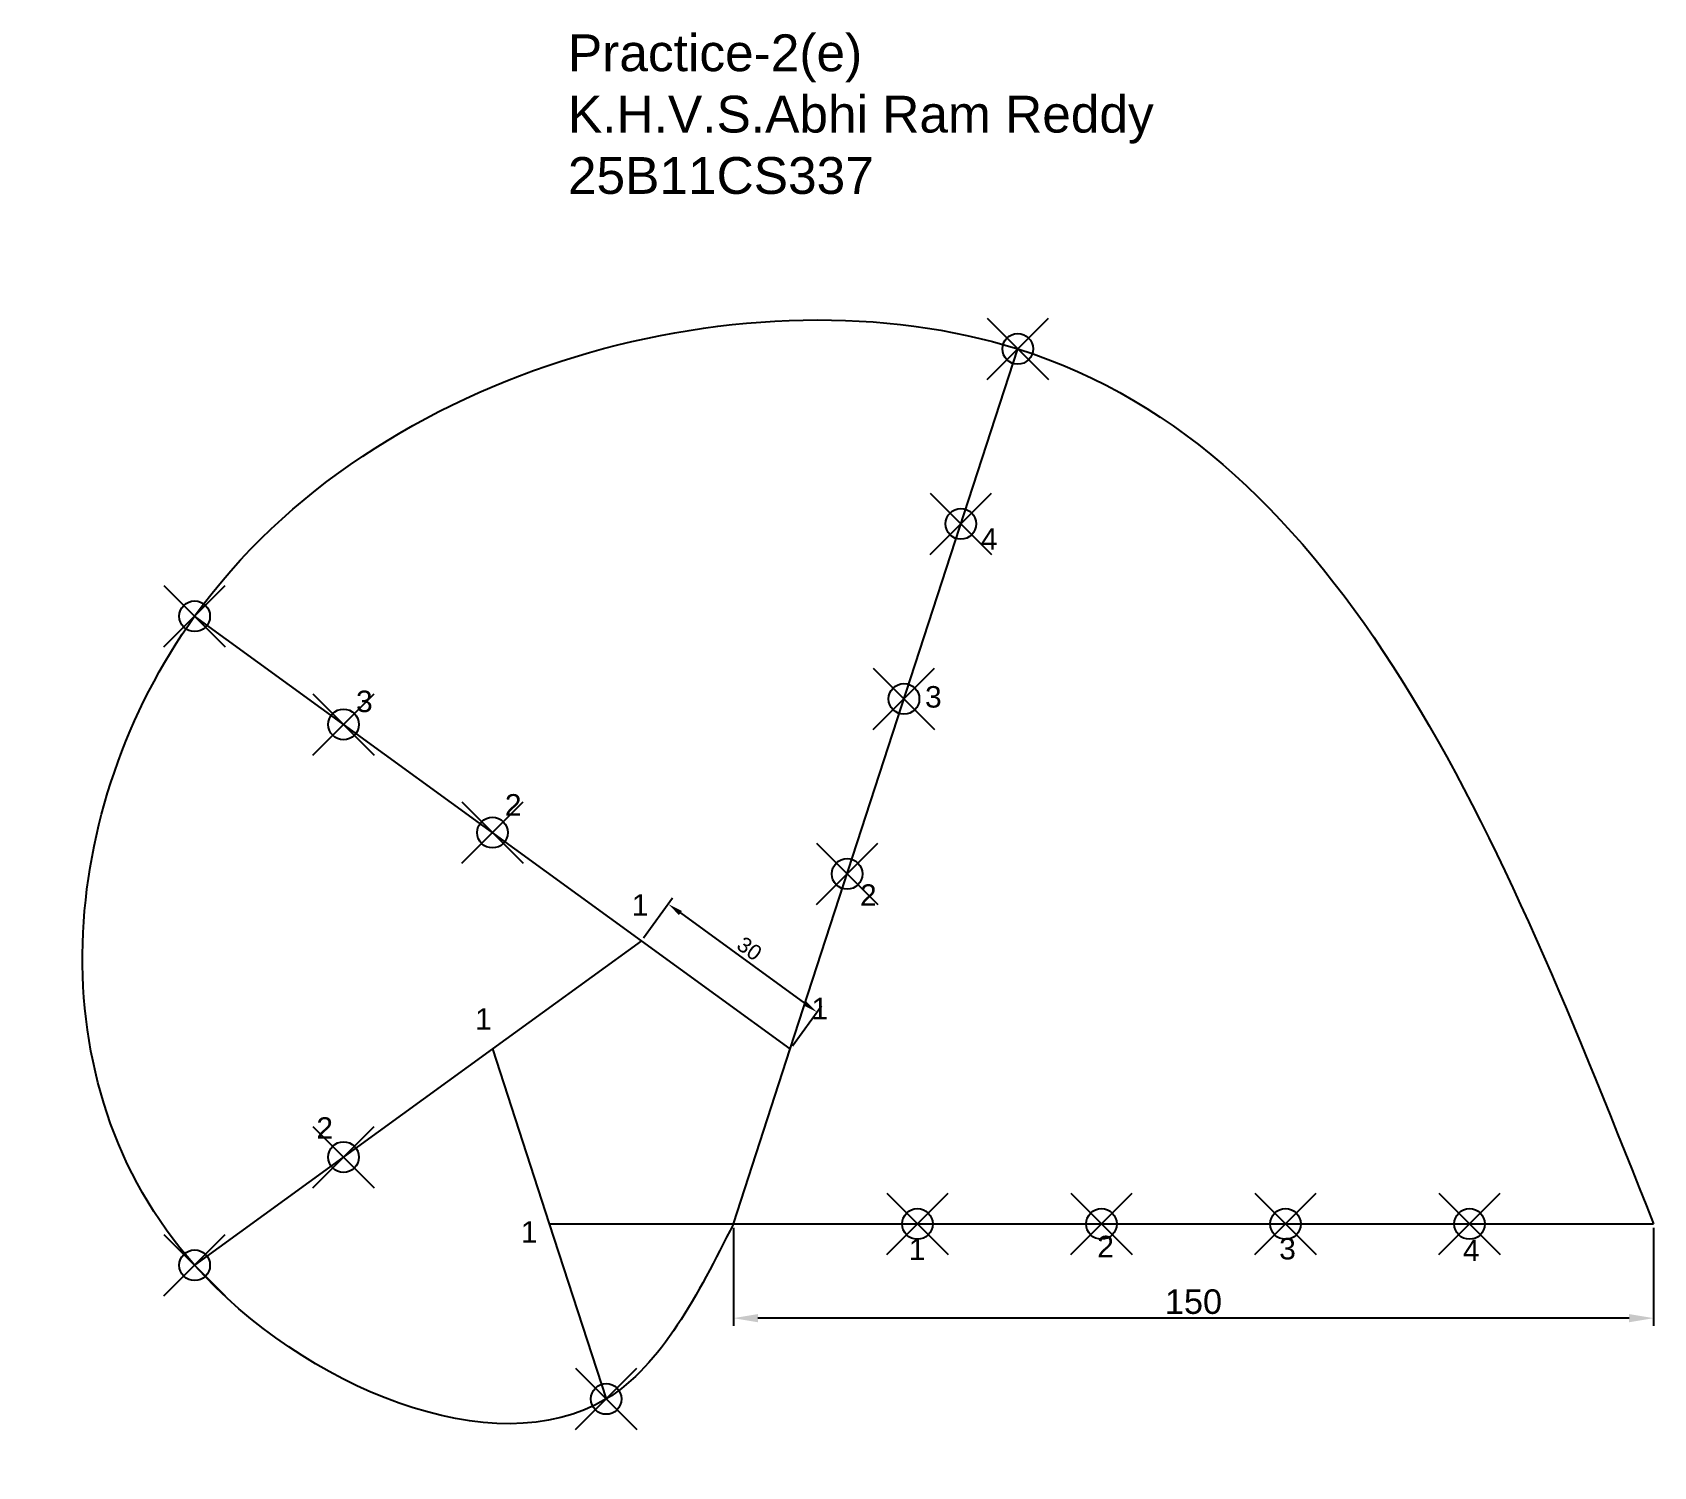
# Model space of a CAD drawing. Header units: millimetres. Extents: x 1866 to 2130, y 961 to 1194.
import ezdxf

# ---------------------------------------------------------------- set-up
doc = ezdxf.new("R2010")
doc.units = ezdxf.units.MM
doc.header["$PDMODE"] = 35
doc.header["$PDSIZE"] = 5
doc.styles.get("Standard").update_dxf_attribs({"font": 'arial.ttf'})
doc.dimstyles.new('ISO-25', dxfattribs={"dimtxt": 4, "dimasz": 4, "dimexe": 1.25, "dimexo": 0.625, "dimtad": 1, "dimdec": 0, "dimtxsty": 'Standard', "dimcen": 2.5, "dimadec": 0, "dimazin": 0, "dimtfac": 1, "dimtdec": 0, "dimtmove": 0, "dimatfit": 3, "dimfxl": 1, "dimarcsym": 0})

# ---------------------------------------------------------------- blocks, each defined once
blk = doc.blocks.new('*D6')
at = {"color": 0, "lineweight": -2, "transparency": 16777216}
for p, q in [((1980.346388116837, 999.6157071664547), (1980.346388116837, 983.6356437777232)), ((2130.346388116837, 999.6157071664546), (2130.346388116837, 983.6356437777232)), ((2126.346388116837, 984.8856437777232), (1984.346388116837, 984.8856437777232))]:
    blk.add_line(p, q, dxfattribs=at)
at = {"color": 0, "transparency": 16777216}
for points in [[(1984.346388116837, 985.5523104443898), (1984.346388116837, 984.2189771110566), (1980.346388116837, 984.8856437777232)], [(2126.346388116837, 985.5523104443898), (2126.346388116837, 984.2189771110566), (2130.346388116837, 984.8856437777232)]]:
    blk.add_solid(points, dxfattribs=at)
at = {"layer": 'Defpoints', "color": 0, "transparency": 16777216}
for p in [(1980.346388116837, 1000.240707166455), (2130.346388116837, 1000.240707166455), (1980.346388116837, 984.8856437777232)]:
    blk.add_point(p, dxfattribs=at)
at = {"color": 0, "transparency": 16777216, "insert": (2055.346388116837, 987.55293572861), "char_height": 4, "attachment_point": 5}
blk.add_mtext('150', dxfattribs=at)

msp = doc.modelspace()

# ---------------------------------------------------------------- linework, layer by layer
for p, q in [((1989.616897948086, 1028.77240265531), (2026.698937273079, 1142.899184610728)), ((1965.346388116837, 1046.405960224084), (1892.534858623092, 1099.306632930406)), ((1965.71375389952, 1046.911595845568), (1970.440757664022, 1053.417758365027)), ((1971.728568584593, 1050.937023991327), (1991.953993443967, 1036.242392684016)), ((1965.346388116837, 1046.405960224084), (1941.075878285589, 1028.772402655309)), ((1989.616897948086, 1028.772402655309), (1965.346388116837, 1046.405960224084)), ((1989.984263730768, 1029.278038276794), (1994.71126749527, 1035.784200796253)), ((1941.075878285589, 1028.772402655309), (1892.534858623092, 993.5052875177607)), ((1941.075878285589, 1028.772402655309), (1950.346388116837, 1000.240707166455)), ((1980.346388116837, 1000.240707166455), (1989.616897948086, 1028.772402655309)), ((1950.346388116837, 1000.240707166455), (1959.616897948086, 971.7090116776002)), ((1950.346388116837, 1000.240707166455), (1980.346388116837, 1000.240707166455)), ((1980.346388116837, 1000.240707166455), (2130.346388116837, 1000.240707166455))]:
    msp.add_line(p, q)
msp.add_spline([(1980.346388116837, 1000.240707166455), (1959.616897948086, 971.7090116776003), (1892.534858623092, 993.5052875177607), (1892.534858623092, 1099.306632930406), (2026.69893727308, 1142.899184610728), (2130.346388116837, 1000.240707166455)], degree=3)
for p in [(2026.69893727308, 1142.899184610728), (2017.428427441831, 1114.367489121873), (1892.534858623092, 1099.306632930406), (2008.157917610582, 1085.835793633019), (1916.80536845434, 1081.673075361632), (1941.075878285588, 1064.039517792858), (1998.887407779334, 1057.304098144164), (1916.80536845434, 1011.138845086535), (2010.346388116837, 1000.240707166455), (2040.346388116837, 1000.240707166455), (2070.346388116837, 1000.240707166455), (2100.346388116837, 1000.240707166455), (1892.534858623092, 993.5052875177607), (1959.616897948086, 971.7090116776003)]:
    msp.add_point(p)
for points in [[(1971.973479106382, 1051.27411440565), (1971.483658062805, 1050.599933577004), (1969.706026098656, 1052.406487122058)], [(1992.198903965756, 1036.579483098339), (1991.709082922179, 1035.905302269693), (1993.976535929904, 1034.772929553284)]]:
    msp.add_solid(points)

# ---------------------------------------------------------------- texts
for s, p in [('3', (1918.837438504601, 1083.689656030952)), ('3', (2011.586330642244, 1084.424073375033)), ('2', (1943.097430958658, 1066.813765276909)), ('2', (2000.983812380081, 1052.108539199917)), ('1', (1963.785154585064, 1050.492762757479)), ('1', (1993.07685333303, 1033.616872764343)), ('1', (1938.247239889977, 1031.906756815082)), ('2', (1912.369909208058, 1014.133212904633)), ('1', (2008.937196498756, 994.3408067439968)), ('2', (2039.66652451486, 994.8180703112928)), ('3', (2069.317629616005, 994.4590082878235)), ('4', (2099.262400331319, 994.1831346821361))]:
    msp.add_text(s, height=3.5).set_placement(p)
msp.add_text('30', height=2.5, rotation=323.9999999999998).set_placement((1980.671583635184, 1045.266890911239))
at = {"attachment_point": 1}
for s, width, insert, char_height in [('Practice-2(e)\\PK.H.V.S.Abhi Ram Reddy\\P25B11CS337', 106.8469987267274, (1953.380571793119, 1194.171308143802), 6), ('4', 7.213154594053094, (2020.674689442565, 1113.646791688163), 3.5), ('1', 7.636125245709081, (1945.712116900929, 1000.695327309964), 3.5)]:
    msp.add_mtext_dynamic_manual_height_columns(s, width=width, gutter_width=17.5, heights=[0], dxfattribs=dict(at, insert=insert, char_height=char_height))

# ---------------------------------------------------------------- dimensions: what is measured, and where the dimension line sits
dim = msp.add_linear_dim(base=(1980.346388116837, 984.8856437777232), p1=(2130.346388116837, 1000.240707166455), p2=(1980.346388116837, 1000.240707166455), dimstyle='ISO-25')
dim.commit()
dim.dimension.update_dxf_attribs({"geometry": '*D6', "text_midpoint": (2055.346388116837, 987.55293572861)})

doc.saveas('drawing.dxf')
